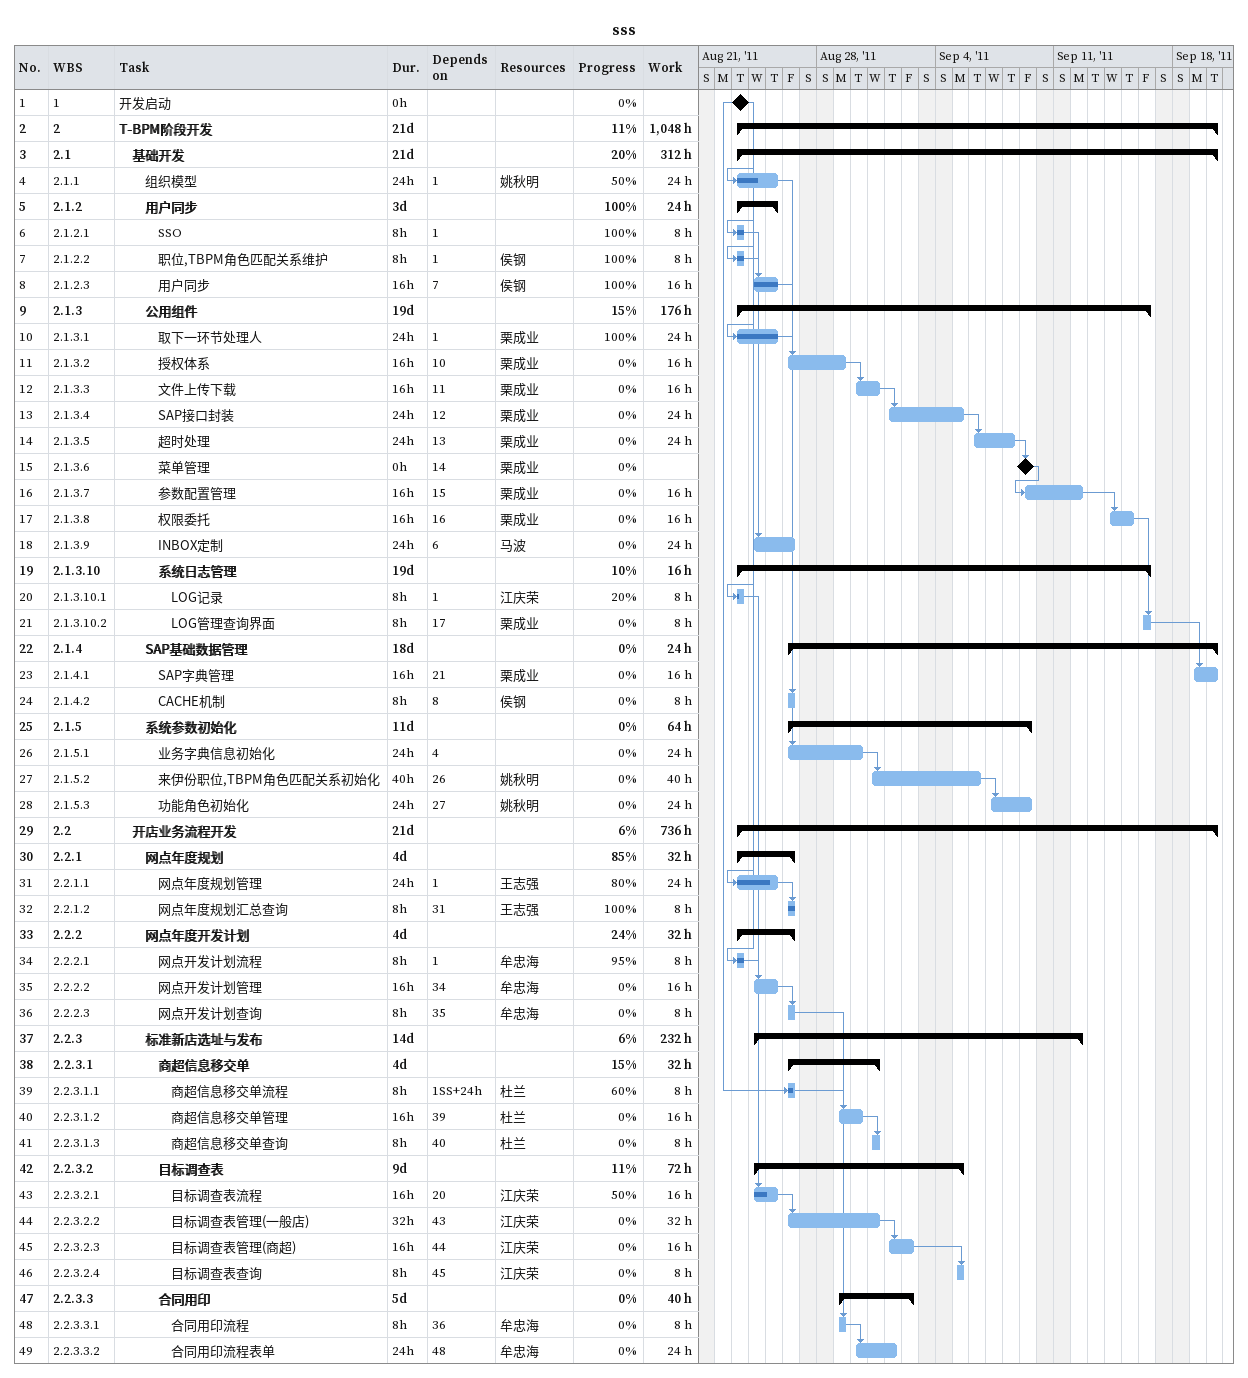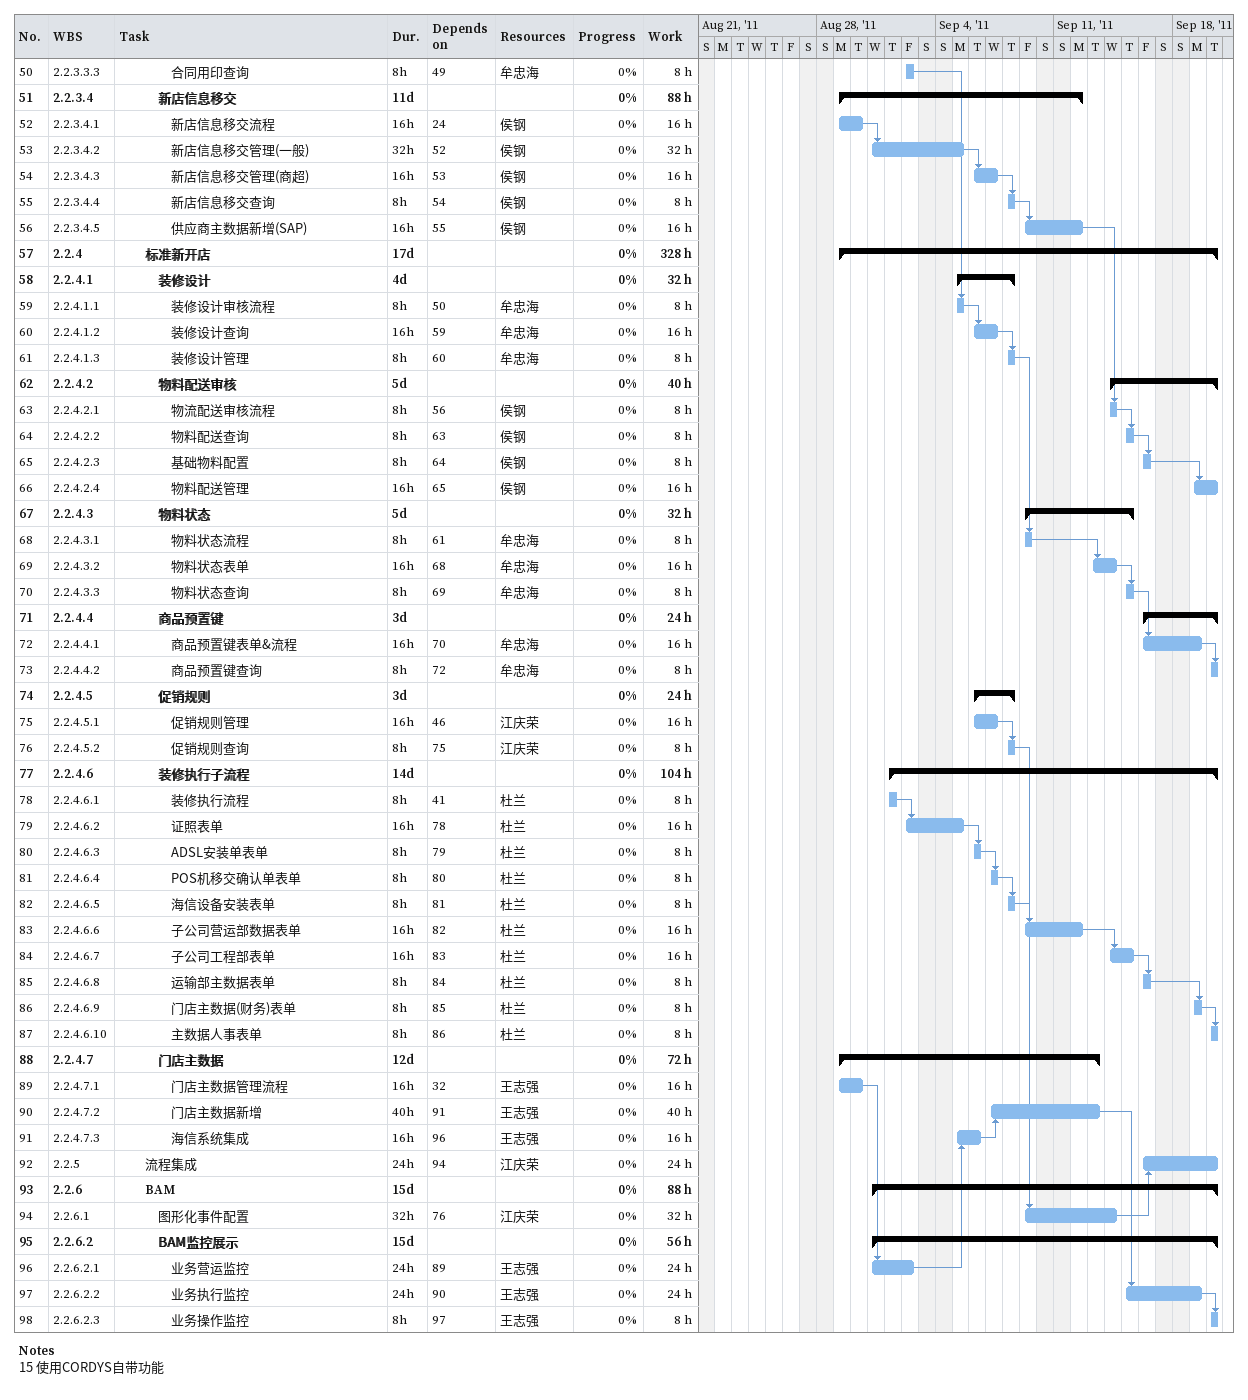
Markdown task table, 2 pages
sss

| ID | WBS | Task | Duration | Start | Finish | Predecessors | Resources | % complete | Work (h) |
|---|---|---|---|---|---|---|---|---|---|
| 1 | 1 | 开发启动 | 0h | 2011-08-23 | 2011-08-23 |  |  | 0 |  |
| 2 | 2 | **T-BPM阶段开发** | 21d | 2011-08-23 | 2011-09-20 |  |  | 11 | 1048 |
| 3 | 2.1 | **基础开发** | 21d | 2011-08-23 | 2011-09-20 |  |  | 20 | 312 |
| 4 | 2.1.1 | 组织模型 | 24h | 2011-08-23 | 2011-08-25 | 1 | 姚秋明 | 50 | 24 |
| 5 | 2.1.2 | **用户同步** | 3d | 2011-08-23 | 2011-08-25 |  |  | 100 | 24 |
| 6 | 2.1.2.1 | SSO | 8h | 2011-08-23 | 2011-08-23 | 1 |  | 100 | 8 |
| 7 | 2.1.2.2 | 职位,TBPM角色匹配关系维护 | 8h | 2011-08-23 | 2011-08-23 | 1 | 侯钢 | 100 | 8 |
| 8 | 2.1.2.3 | 用户同步 | 16h | 2011-08-24 | 2011-08-25 | 7 | 侯钢 | 100 | 16 |
| 9 | 2.1.3 | **公用组件** | 19d | 2011-08-23 | 2011-09-16 |  |  | 15 | 176 |
| 10 | 2.1.3.1 | 取下一环节处理人 | 24h | 2011-08-23 | 2011-08-25 | 1 | 栗成业 | 100 | 24 |
| 11 | 2.1.3.2 | 授权体系 | 16h | 2011-08-26 | 2011-08-29 | 10 | 栗成业 | 0 | 16 |
| 12 | 2.1.3.3 | 文件上传下载 | 16h | 2011-08-30 | 2011-08-31 | 11 | 栗成业 | 0 | 16 |
| 13 | 2.1.3.4 | SAP接口封装 | 24h | 2011-09-01 | 2011-09-05 | 12 | 栗成业 | 0 | 24 |
| 14 | 2.1.3.5 | 超时处理 | 24h | 2011-09-06 | 2011-09-08 | 13 | 栗成业 | 0 | 24 |
| 15 | 2.1.3.6 | 菜单管理 | 0h | 2011-09-09 | 2011-09-09 | 14 | 栗成业 | 0 |  |
| 16 | 2.1.3.7 | 参数配置管理 | 16h | 2011-09-09 | 2011-09-12 | 15 | 栗成业 | 0 | 16 |
| 17 | 2.1.3.8 | 权限委托 | 16h | 2011-09-14 | 2011-09-15 | 16 | 栗成业 | 0 | 16 |
| 18 | 2.1.3.9 | INBOX定制 | 24h | 2011-08-24 | 2011-08-26 | 6 | 马波 | 0 | 24 |
| 19 | 2.1.3.10 | **系统日志管理** | 19d | 2011-08-23 | 2011-09-16 |  |  | 10 | 16 |
| 20 | 2.1.3.10.1 | LOG记录 | 8h | 2011-08-23 | 2011-08-23 | 1 | 江庆荣 | 20 | 8 |
| 21 | 2.1.3.10.2 | LOG管理查询界面 | 8h | 2011-09-16 | 2011-09-16 | 17 | 栗成业 | 0 | 8 |
| 22 | 2.1.4 | **SAP基础数据管理** | 18d | 2011-08-26 | 2011-09-20 |  |  | 0 | 24 |
| 23 | 2.1.4.1 | SAP字典管理 | 16h | 2011-09-19 | 2011-09-20 | 21 | 栗成业 | 0 | 16 |
| 24 | 2.1.4.2 | CACHE机制 | 8h | 2011-08-26 | 2011-08-26 | 8 | 侯钢 | 0 | 8 |
| 25 | 2.1.5 | **系统参数初始化** | 11d | 2011-08-26 | 2011-09-09 |  |  | 0 | 64 |
| 26 | 2.1.5.1 | 业务字典信息初始化 | 24h | 2011-08-26 | 2011-08-30 | 4 |  | 0 | 24 |
| 27 | 2.1.5.2 | 来伊份职位,TBPM角色匹配关系初始化 | 40h | 2011-08-31 | 2011-09-06 | 26 | 姚秋明 | 0 | 40 |
| 28 | 2.1.5.3 | 功能角色初始化 | 24h | 2011-09-07 | 2011-09-09 | 27 | 姚秋明 | 0 | 24 |
| 29 | 2.2 | **开店业务流程开发** | 21d | 2011-08-23 | 2011-09-20 |  |  | 6 | 736 |
| 30 | 2.2.1 | **网点年度规划** | 4d | 2011-08-23 | 2011-08-26 |  |  | 85 | 32 |
| 31 | 2.2.1.1 | 网点年度规划管理 | 24h | 2011-08-23 | 2011-08-25 | 1 | 王志强 | 80 | 24 |
| 32 | 2.2.1.2 | 网点年度规划汇总查询 | 8h | 2011-08-26 | 2011-08-26 | 31 | 王志强 | 100 | 8 |
| 33 | 2.2.2 | **网点年度开发计划** | 4d | 2011-08-23 | 2011-08-26 |  |  | 24 | 32 |
| 34 | 2.2.2.1 | 网点开发计划流程 | 8h | 2011-08-23 | 2011-08-23 | 1 | 牟忠海 | 95 | 8 |
| 35 | 2.2.2.2 | 网点开发计划管理 | 16h | 2011-08-24 | 2011-08-25 | 34 | 牟忠海 | 0 | 16 |
| 36 | 2.2.2.3 | 网点开发计划查询 | 8h | 2011-08-26 | 2011-08-26 | 35 | 牟忠海 | 0 | 8 |
| 37 | 2.2.3 | **标准新店选址与发布** | 14d | 2011-08-24 | 2011-09-12 |  |  | 6 | 232 |
| 38 | 2.2.3.1 | **商超信息移交单** | 4d | 2011-08-26 | 2011-08-31 |  |  | 15 | 32 |
| 39 | 2.2.3.1.1 | 商超信息移交单流程 | 8h | 2011-08-26 | 2011-08-26 | 1SS+24h | 杜兰 | 60 | 8 |
| 40 | 2.2.3.1.2 | 商超信息移交单管理 | 16h | 2011-08-29 | 2011-08-30 | 39 | 杜兰 | 0 | 16 |
| 41 | 2.2.3.1.3 | 商超信息移交单查询 | 8h | 2011-08-31 | 2011-08-31 | 40 | 杜兰 | 0 | 8 |
| 42 | 2.2.3.2 | **目标调查表** | 9d | 2011-08-24 | 2011-09-05 |  |  | 11 | 72 |
| 43 | 2.2.3.2.1 | 目标调查表流程 | 16h | 2011-08-24 | 2011-08-25 | 20 | 江庆荣 | 50 | 16 |
| 44 | 2.2.3.2.2 | 目标调查表管理(一般店) | 32h | 2011-08-26 | 2011-08-31 | 43 | 江庆荣 | 0 | 32 |
| 45 | 2.2.3.2.3 | 目标调查表管理(商超) | 16h | 2011-09-01 | 2011-09-02 | 44 | 江庆荣 | 0 | 16 |
| 46 | 2.2.3.2.4 | 目标调查表查询 | 8h | 2011-09-05 | 2011-09-05 | 45 | 江庆荣 | 0 | 8 |
| 47 | 2.2.3.3 | **合同用印** | 5d | 2011-08-29 | 2011-09-02 |  |  | 0 | 40 |
| 48 | 2.2.3.3.1 | 合同用印流程 | 8h | 2011-08-29 | 2011-08-29 | 36 | 牟忠海 | 0 | 8 |
| 49 | 2.2.3.3.2 | 合同用印流程表单 | 24h | 2011-08-30 | 2011-09-01 | 48 | 牟忠海 | 0 | 24 |
| 50 | 2.2.3.3.3 | 合同用印查询 | 8h | 2011-09-02 | 2011-09-02 | 49 | 牟忠海 | 0 | 8 |
| 51 | 2.2.3.4 | **新店信息移交** | 11d | 2011-08-29 | 2011-09-12 |  |  | 0 | 88 |
| 52 | 2.2.3.4.1 | 新店信息移交流程 | 16h | 2011-08-29 | 2011-08-30 | 24 | 侯钢 | 0 | 16 |
| 53 | 2.2.3.4.2 | 新店信息移交管理(一般) | 32h | 2011-08-31 | 2011-09-05 | 52 | 侯钢 | 0 | 32 |
| 54 | 2.2.3.4.3 | 新店信息移交管理(商超) | 16h | 2011-09-06 | 2011-09-07 | 53 | 侯钢 | 0 | 16 |
| 55 | 2.2.3.4.4 | 新店信息移交查询 | 8h | 2011-09-08 | 2011-09-08 | 54 | 侯钢 | 0 | 8 |
| 56 | 2.2.3.4.5 | 供应商主数据新增(SAP) | 16h | 2011-09-09 | 2011-09-12 | 55 | 侯钢 | 0 | 16 |
| 57 | 2.2.4 | **标准新开店** | 17d | 2011-08-29 | 2011-09-20 |  |  | 0 | 328 |
| 58 | 2.2.4.1 | **装修设计** | 4d | 2011-09-05 | 2011-09-08 |  |  | 0 | 32 |
| 59 | 2.2.4.1.1 | 装修设计审核流程 | 8h | 2011-09-05 | 2011-09-05 | 50 | 牟忠海 | 0 | 8 |
| 60 | 2.2.4.1.2 | 装修设计查询 | 16h | 2011-09-06 | 2011-09-07 | 59 | 牟忠海 | 0 | 16 |
| 61 | 2.2.4.1.3 | 装修设计管理 | 8h | 2011-09-08 | 2011-09-08 | 60 | 牟忠海 | 0 | 8 |
| 62 | 2.2.4.2 | **物料配送审核** | 5d | 2011-09-14 | 2011-09-20 |  |  | 0 | 40 |
| 63 | 2.2.4.2.1 | 物流配送审核流程 | 8h | 2011-09-14 | 2011-09-14 | 56 | 侯钢 | 0 | 8 |
| 64 | 2.2.4.2.2 | 物料配送查询 | 8h | 2011-09-15 | 2011-09-15 | 63 | 侯钢 | 0 | 8 |
| 65 | 2.2.4.2.3 | 基础物料配置 | 8h | 2011-09-16 | 2011-09-16 | 64 | 侯钢 | 0 | 8 |
| 66 | 2.2.4.2.4 | 物料配送管理 | 16h | 2011-09-19 | 2011-09-20 | 65 | 侯钢 | 0 | 16 |
| 67 | 2.2.4.3 | **物料状态** | 5d | 2011-09-09 | 2011-09-15 |  |  | 0 | 32 |
| 68 | 2.2.4.3.1 | 物料状态流程 | 8h | 2011-09-09 | 2011-09-09 | 61 | 牟忠海 | 0 | 8 |
| 69 | 2.2.4.3.2 | 物料状态表单 | 16h | 2011-09-13 | 2011-09-14 | 68 | 牟忠海 | 0 | 16 |
| 70 | 2.2.4.3.3 | 物料状态查询 | 8h | 2011-09-15 | 2011-09-15 | 69 | 牟忠海 | 0 | 8 |
| 71 | 2.2.4.4 | **商品预置键** | 3d | 2011-09-16 | 2011-09-20 |  |  | 0 | 24 |
| 72 | 2.2.4.4.1 | 商品预置键表单&流程 | 16h | 2011-09-16 | 2011-09-19 | 70 | 牟忠海 | 0 | 16 |
| 73 | 2.2.4.4.2 | 商品预置键查询 | 8h | 2011-09-20 | 2011-09-20 | 72 | 牟忠海 | 0 | 8 |
| 74 | 2.2.4.5 | **促销规则** | 3d | 2011-09-06 | 2011-09-08 |  |  | 0 | 24 |
| 75 | 2.2.4.5.1 | 促销规则管理 | 16h | 2011-09-06 | 2011-09-07 | 46 | 江庆荣 | 0 | 16 |
| 76 | 2.2.4.5.2 | 促销规则查询 | 8h | 2011-09-08 | 2011-09-08 | 75 | 江庆荣 | 0 | 8 |
| 77 | 2.2.4.6 | **装修执行子流程** | 14d | 2011-09-01 | 2011-09-20 |  |  | 0 | 104 |
| 78 | 2.2.4.6.1 | 装修执行流程 | 8h | 2011-09-01 | 2011-09-01 | 41 | 杜兰 | 0 | 8 |
| 79 | 2.2.4.6.2 | 证照表单 | 16h | 2011-09-02 | 2011-09-05 | 78 | 杜兰 | 0 | 16 |
| 80 | 2.2.4.6.3 | ADSL安装单表单 | 8h | 2011-09-06 | 2011-09-06 | 79 | 杜兰 | 0 | 8 |
| 81 | 2.2.4.6.4 | POS机移交确认单表单 | 8h | 2011-09-07 | 2011-09-07 | 80 | 杜兰 | 0 | 8 |
| 82 | 2.2.4.6.5 | 海信设备安装表单 | 8h | 2011-09-08 | 2011-09-08 | 81 | 杜兰 | 0 | 8 |
| 83 | 2.2.4.6.6 | 子公司营运部数据表单 | 16h | 2011-09-09 | 2011-09-12 | 82 | 杜兰 | 0 | 16 |
| 84 | 2.2.4.6.7 | 子公司工程部表单 | 16h | 2011-09-14 | 2011-09-15 | 83 | 杜兰 | 0 | 16 |
| 85 | 2.2.4.6.8 | 运输部主数据表单 | 8h | 2011-09-16 | 2011-09-16 | 84 | 杜兰 | 0 | 8 |
| 86 | 2.2.4.6.9 | 门店主数据(财务)表单 | 8h | 2011-09-19 | 2011-09-19 | 85 | 杜兰 | 0 | 8 |
| 87 | 2.2.4.6.10 | 主数据人事表单 | 8h | 2011-09-20 | 2011-09-20 | 86 | 杜兰 | 0 | 8 |
| 88 | 2.2.4.7 | **门店主数据** | 12d | 2011-08-29 | 2011-09-13 |  |  | 0 | 72 |
| 89 | 2.2.4.7.1 | 门店主数据管理流程 | 16h | 2011-08-29 | 2011-08-30 | 32 | 王志强 | 0 | 16 |
| 90 | 2.2.4.7.2 | 门店主数据新增 | 40h | 2011-09-07 | 2011-09-13 | 91 | 王志强 | 0 | 40 |
| 91 | 2.2.4.7.3 | 海信系统集成 | 16h | 2011-09-05 | 2011-09-06 | 96 | 王志强 | 0 | 16 |
| 92 | 2.2.5 | 流程集成 | 24h | 2011-09-16 | 2011-09-20 | 94 | 江庆荣 | 0 | 24 |
| 93 | 2.2.6 | **BAM** | 15d | 2011-08-31 | 2011-09-20 |  |  | 0 | 88 |
| 94 | 2.2.6.1 | 图形化事件配置 | 32h | 2011-09-09 | 2011-09-14 | 76 | 江庆荣 | 0 | 32 |
| 95 | 2.2.6.2 | **BAM监控展示** | 15d | 2011-08-31 | 2011-09-20 |  |  | 0 | 56 |
| 96 | 2.2.6.2.1 | 业务营运监控 | 24h | 2011-08-31 | 2011-09-02 | 89 | 王志强 | 0 | 24 |
| 97 | 2.2.6.2.2 | 业务执行监控 | 24h | 2011-09-15 | 2011-09-19 | 90 | 王志强 | 0 | 24 |
| 98 | 2.2.6.2.3 | 业务操作监控 | 8h | 2011-09-20 | 2011-09-20 | 97 | 王志强 | 0 | 8 |

Notes
- 15: 使用CORDYS自带功能
